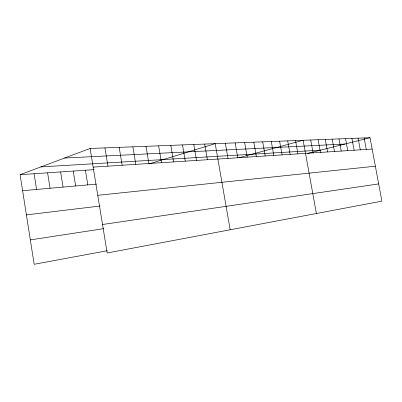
<?xml version="1.0" encoding="UTF-8"?>
<svg xmlns="http://www.w3.org/2000/svg" width="402" height="402" viewBox="0 0 402 402"><rect width="100%" height="100%" fill="white"/><g stroke="black" fill="none" stroke-linecap="round" stroke-linejoin="round"><path stroke-width="0.6" d="M107.329 250.722L34.165 264.29L20.1 174.694L90.113 148.464L370.031 137.71L381.9 201.151L107.173 252.979L90.113 148.464M149.162 163.865L215.201 143.66L230.175 229.773M238.944 157.765L303.128 140.278L316.414 213.507M307.731 153.408L370.031 137.71M30.336 239.904L103.731 228.663M102.525 224.507L378.674 183.91M26.406 214.884L100.033 206.025M97.761 195.317L375.362 166.202M22.612 190.699L96.46 184.131M20.1 174.694L94.093 169.639M93.158 167.116L372.157 149.062M40.873 166.91L320.846 150.107M64.551 158.041L344.991 144.022M364.152 137.936L366.297 149.443M358.112 138.167L360.282 149.83M351.901 138.404L354.097 150.232M345.524 138.65L347.74 150.644M338.956 138.901L341.203 151.067M332.208 139.162L334.474 151.504M325.258 139.429L327.55 151.951M318.103 139.705L320.419 152.413M310.726 139.986L313.078 152.886M295.53 140.569L297.932 153.865M287.696 140.871L290.128 154.373M279.621 141.182L282.083 154.891M271.29 141.504L273.777 155.428M262.692 141.831L265.209 155.986M253.813 142.172L256.36 156.554M244.642 142.524L247.22 157.147M235.16 142.891L237.768 157.76M225.351 143.268L227.994 158.393M204.693 144.062L207.402 159.725M193.799 144.479L196.543 160.428M182.508 144.916L185.287 161.157M170.795 145.363L173.609 161.911M158.634 145.831L161.483 162.694M145.996 146.318L148.886 163.513M132.861 146.82L135.786 164.358M119.188 147.348L122.153 165.242M104.952 147.896L107.957 166.162M85.41 170.232L87.797 184.9M73.229 171.061L75.641 185.985M60.632 171.925L63.064 187.101M47.592 172.815L50.054 188.262M34.09 173.734L36.577 189.458"/></g></svg>
